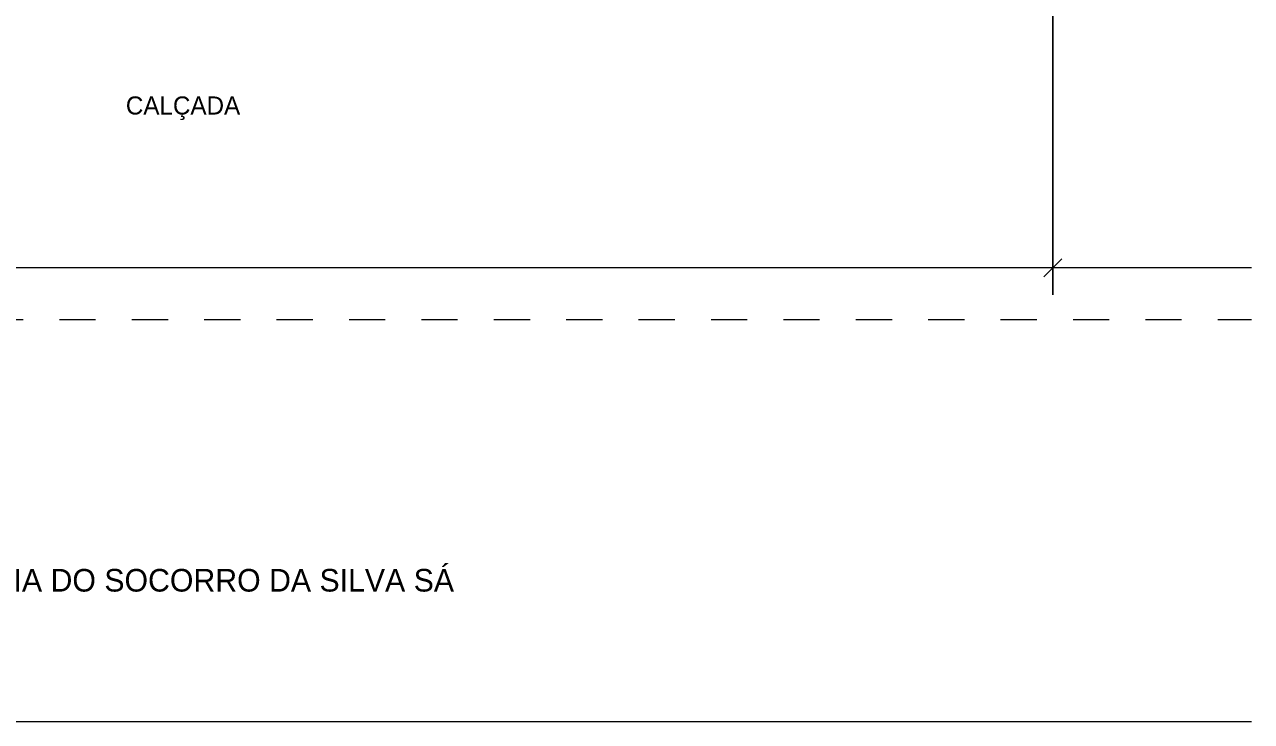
# Model space of a CAD drawing. Header units: metres. Extents: x 34 to 87, y -2.3 to 19.3.
# Drawn here: x 70.507 to 73.896, y -2.311 to -0.385 of the extents above; entities that cross this region are included whole.
import ezdxf

# ---------------------------------------------------------------- set-up
doc = ezdxf.new("R2010")
doc.units = ezdxf.units.M
doc.linetypes.add('Projeção', pattern=[0.003969, 0.002381, -0.001587])
for name, color, linetype, lineweight in [('A-FLOR-OVHD', 7, 'Projeção', 5), ('ARQ-COTA-50', 7, 'Continuous', 5), ('G-ANNO-TEXT', 7, 'Continuous', 5)]:
    doc.layers.add(name, color=color, linetype=linetype, lineweight=lineweight)
doc.layers.add('ARQ_1100_BASE_TÉRREO_GARAGEM_dwg', color=7, linetype='Continuous', lineweight=5, true_color=0x767676)
doc.styles.add('Century Gothic', font='GOTHIC.TTF', dxfattribs={"height": 0.05})
doc.styles.add('Century Gothic_1', font='GOTHIC.TTF', dxfattribs={"height": 0.0625})

# ---------------------------------------------------------------- blocks, each defined once
blk = doc.blocks.new('ARQ_1100_BASE_TÉRREO_GARAGEM_dwg__ARCHTICK-3723946-TÉRREO - 01')
at = {"layer": 'ARQ-COTA-50', "color": 253, "true_color": 0xaaaaaa}
blk.add_line((-0.5, -0.5), (0.5, 0.5), dxfattribs=at)
blk = doc.blocks.new('ARQ_1100_BASE_TÉRREO_GARAGEM_dwg-3696053-TÉRREO - 01')
at = {"layer": 'ARQ-COTA-50', "color": 253, "true_color": 0xaaaaaa}
blk.add_line((38.9386, -2.3107), (44.6316, -2.3107), dxfattribs=at)
at = {"layer": 'ARQ-COTA-50', "color": 253, "true_color": 0xaaaaaa, "flags": 128}
blk.add_lwpolyline([(44.0826, -1.1322), (44.0826, 0.125)], close=True, dxfattribs=at)
blk.add_lwpolyline([(44.6316, -1.0572), (44.0826, -1.0572), (38.9386, -1.0572)], dxfattribs=at)
at = {"xscale": 0.05, "yscale": 0.05, "zscale": 0.05}
blk.add_blockref('ARQ_1100_BASE_TÉRREO_GARAGEM_dwg__ARCHTICK-3723946-TÉRREO - 01', (44.0826, -1.0572), dxfattribs=at)
at = {"xscale": 0.05, "yscale": 0.05, "zscale": 0.05, "rotation": 180}
blk.add_blockref('ARQ_1100_BASE_TÉRREO_GARAGEM_dwg__ARCHTICK-3723946-TÉRREO - 01', (44.0826, -1.0572), dxfattribs=at)

msp = doc.modelspace()

# ---------------------------------------------------------------- linework, layer by layer
at = {"layer": 'A-FLOR-OVHD'}
msp.add_line((68.2035, -1.2), (73.8965, -1.2), dxfattribs=at)

# ---------------------------------------------------------------- block references
at = {"layer": 'ARQ_1100_BASE_TÉRREO_GARAGEM_dwg', "color": 253, "true_color": 0xaaaaaa}
msp.add_blockref('ARQ_1100_BASE_TÉRREO_GARAGEM_dwg-3696053-TÉRREO - 01', (29.2649, 0), dxfattribs=at)

# ---------------------------------------------------------------- texts
at = {"layer": 'G-ANNO-TEXT', "insert": (70.787, -0.5836), "char_height": 0.05, "width": 0.418882, "attachment_point": 1, "style": 'Century Gothic'}
msp.add_mtext('CALÇADA', dxfattribs=at)

# ---------------------------------------------------------------- next in the draw order: texts
at = {"layer": 'G-ANNO-TEXT', "insert": (70.1842, -1.8893), "char_height": 0.0625, "width": 1.879957, "attachment_point": 1, "style": 'Century Gothic_1', "bg_fill": 3, "box_fill_scale": 1.25, "bg_fill_color": 256, "bg_fill_true_color": 13158600, "bg_fill_transparency": 0}
msp.add_mtext('R. MARIA DO SOCORRO DA SILVA SÁ', dxfattribs=at)

doc.saveas('drawing.dxf')
